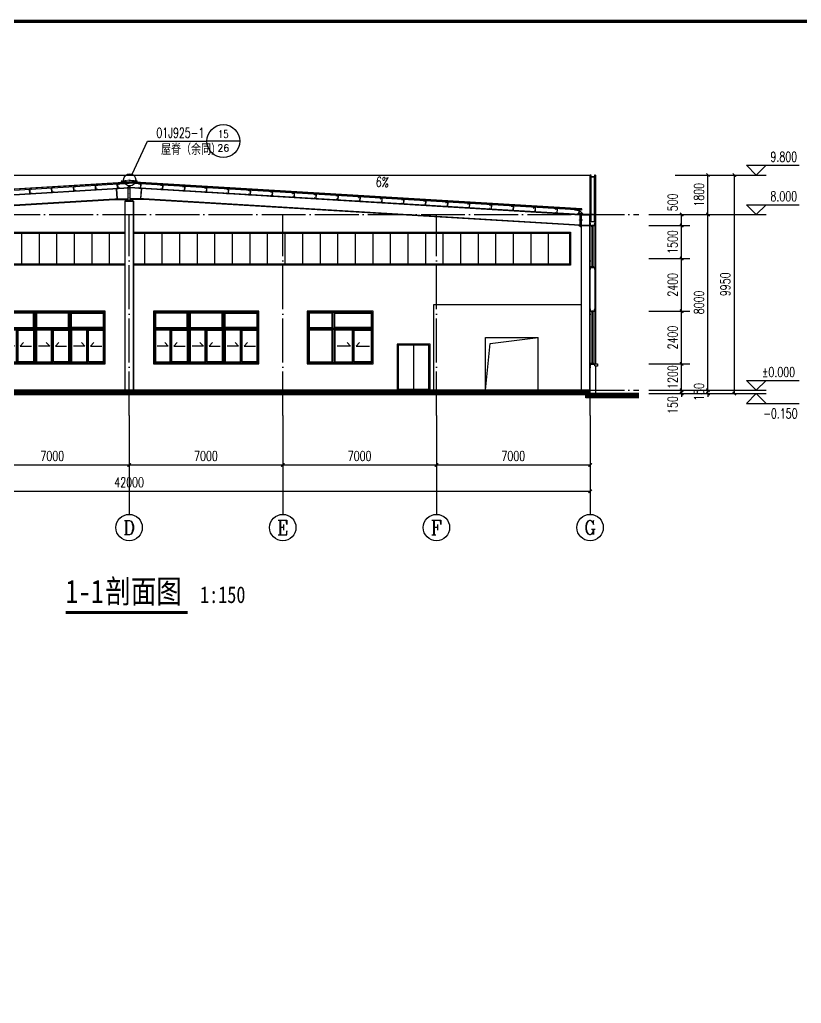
# Model space of a CAD drawing. Extents: x -16809 to 109341, y -15901 to 593582.
# Drawn here: x 18047 to 53655, y 52541 to 97327 of the extents above; entities that cross this region are included whole.
import ezdxf
from ezdxf.enums import TextEntityAlignment as Align

# ---------------------------------------------------------------- set-up
doc = ezdxf.new("R2010")
doc.units = 0
doc.header["$LTSCALE"] = 1000
doc.header["$MEASUREMENT"] = 0
doc.linetypes.add('DOTE', pattern=[2.42, 2, -0.2, 0.02, -0.2])
doc.layers.get('Defpoints').update_dxf_attribs({"color": 250})
for name, color, linetype in [('0 - 彩板', 4, 'Continuous'), ('0 - 梁柱', 3, 'Continuous'), ('0 - 立面线', 7, 'Continuous'), ('0-建筑立面', 255, 'Continuous'), ('AXIS', 171, 'Continuous'), ('AXIS_TEXT', 7, 'Continuous'), ('COLUMN', 9, 'Continuous'), ('DIM_ELEV', 171, 'Continuous'), ('DIM_IDEN', 150, 'Continuous'), ('DIM_SYMB', 171, 'Continuous'), ('DOTE', 14, 'DOTE'), ('PUB_TEXT', 7, 'Continuous'), ('TK', 4, 'Continuous'), ('WINDOW', 140, 'Continuous'), ('YS', 130, 'Continuous'), ('彩板', 4, 'Continuous'), ('梁柱', 3, 'Continuous'), ('窗', 132, 'Continuous'), ('立面线', 7, 'Continuous'), ('门', 6, 'Continuous')]:
    doc.layers.add(name, color=color, linetype=linetype)
doc.styles.add('_TCH_AXIS', font='COMPLEX', dxfattribs={"bigfont": 'GBCBIG'})
doc.styles.add('_TCH_DIM', font='SIMPLEX', dxfattribs={"bigfont": 'GBCBIG'})
doc.styles.add('_TCH_DIM_T3', font='SIMPLEX', dxfattribs={"width": 0.705882, "bigfont": 'GBCBIG'})
doc.styles.add('_TCH_LABEL', font='COMPLEX', dxfattribs={"bigfont": 'GBCBIG'})
doc.styles.add('COMPLEX', font='COMPLEX')
doc.styles.add('宋体', font='', dxfattribs={"width": 0.8})
doc.styles.get('宋体').set_extended_font_data('SimSun')
doc.dimstyles.new('_TCH_ARCH&&150', dxfattribs={"dimtxt": 446.25, "dimasz": 150, "dimexe": 375, "dimexo": 450, "dimgap": 189.375, "dimtad": 1, "dimdec": 0, "dimzin": 0, "dimdsep": 46, "dimtxsty": '_TCH_DIM_T3', "dimblk": 'ARCHTICK', "dimcen": 0.09, "dimclrt": 7, "dimazin": 2, "dimtfac": 1, "dimtdec": 0, "dimtix": 1, "dimtmove": 2, "dimatfit": 3, "dimfxl": 0, "dimtolj": 1, "dimtzin": 0, "dimarcsym": 0})

# ---------------------------------------------------------------- blocks, each defined once
blk = doc.blocks.new('A$C6EE6551E')
at = {"layer": 'COLUMN'}
blk.add_hatch(color=256, dxfattribs=at).paths.add_polyline_path([(5, 195), (75, 200), (77, 175), (82, 175), (80, 205), (0, 200), (13, 0), (93, 5), (91, 35), (86, 35), (88, 10), (18, 5)])
blk.add_lwpolyline([(93, 5), (13, 0), (0, 200), (80, 205), (82, 175), (77, 175), (75, 200), (5, 195), (18, 5), (88, 10), (86, 35), (91, 35)], close=True, dxfattribs=at)
blk = doc.blocks.new('A$C25862AEB')
at = {"layer": 'YS'}
for p, q in [((200, 75), (0, 75)), ((0, 75), (0, 0)), ((0, 0), (20, 0)), ((198, 72), (2, 72)), ((2, 72), (2, 2)), ((2, 2), (20, 2)), ((205, 81), (5, 81)), ((5, 81), (5, 75)), ((205, 75), (5, 75)), ((20, 2), (20, 0)), ((180, 2), (198, 2)), ((180, 2), (180, 0)), ((180, 0), (200, 0)), ((198, 2), (198, 72)), ((200, 0), (200, 75))]:
    blk.add_line(p, q, dxfattribs=at)
blk = doc.blocks.new('GeYuanFrame_50425478', base_point=(20.09, 4.53))
at = {"layer": 'TK', "const_width": 1}
blk.add_lwpolyline([(45.09, 588.53), (851.09, 588.53), (851.09, 14.53), (45.09, 14.53)], close=True, dxfattribs=at)
blk = doc.blocks.new('EQEWR')
at = {"layer": 'WINDOW', "color": 251}
for p, q in [((1800, 5750), (1800, 7150)), ((2500, 5750), (2500, 7150)), ((3300, 5750), (3300, 7150)), ((4100, 5750), (4100, 7150)), ((4900, 5750), (4900, 7150)), ((5700, 5750), (5700, 7150)), ((6500, 5750), (6500, 7150)), ((7300, 5750), (7300, 7150)), ((8100, 5750), (8100, 7150)), ((8900, 5750), (8900, 7150)), ((9700, 5750), (9700, 7150)), ((10500, 5750), (10500, 7150)), ((11300, 5750), (11300, 7150)), ((12100, 5750), (12100, 7150)), ((12900, 5750), (12900, 7150)), ((13700, 5750), (13700, 7150)), ((14500, 5750), (14500, 7150)), ((15300, 5750), (15300, 7150)), ((16100, 5750), (16100, 7150)), ((16900, 5750), (16900, 7150)), ((17700, 5750), (17700, 7150)), ((18500, 5750), (18500, 7150)), ((19300, 5750), (19300, 7150)), ((20100, 5750), (20100, 7150)), ((21700, 5750), (21700, 7150)), ((22500, 5750), (22500, 7150)), ((23300, 5750), (23300, 7150)), ((24100, 5750), (24100, 7150)), ((24900, 5750), (24900, 7150)), ((25700, 5750), (25700, 7150)), ((26500, 5750), (26500, 7150)), ((27300, 5750), (27300, 7150)), ((28100, 5750), (28100, 7150)), ((28900, 5750), (28900, 7150)), ((29700, 5750), (29700, 7150)), ((30500, 5750), (30500, 7150)), ((31300, 5750), (31300, 7150)), ((32100, 5750), (32100, 7150)), ((32900, 5750), (32900, 7150)), ((33700, 5750), (33700, 7150)), ((34500, 5750), (34500, 7150)), ((35300, 5750), (35300, 7150)), ((36100, 5750), (36100, 7150)), ((36900, 5750), (36900, 7150)), ((37700, 5750), (37700, 7150)), ((38500, 5750), (38500, 7150)), ((39300, 5750), (39300, 7150)), ((40100, 5750), (40100, 7150)), ((1900, 1250), (1900, 2775)), ((3500, 1250), (3500, 2775)), ((5100, 1250), (5100, 2775)), ((9000, 1250), (9000, 2775)), ((12000, 1250), (12000, 2775)), ((15900, 1250), (15900, 2775)), ((17500, 1250), (17500, 2775)), ((19100, 1250), (19100, 2775)), ((22900, 1250), (22900, 2775)), ((24500, 1250), (24500, 2775)), ((26100, 1250), (26100, 2775)), ((31200, 1250), (31200, 2775)), ((33950, 2050), (33950, 50))]:
    blk.add_line(p, q, dxfattribs=at)
for points in [[(20790, 5700), (1100, 5700), (1100, 7200), (20790, 7200)], [(21190, 7200), (41100, 7200), (41100, 5700), (21190, 5700)], [(20790, 5750), (1150, 5750), (1150, 7150), (20790, 7150)], [(21190, 7150), (41050, 7150), (41050, 5750), (21190, 5750)], [(1615, 2172), (1771, 2013), (1260, 2013)], [(2185, 2172), (2029, 2013), (2540, 2013)], [(3215, 2172), (3371, 2013), (2860, 2013)], [(3785, 2172), (3629, 2013), (4140, 2013)], [(4815, 2172), (4971, 2013), (4460, 2013)], [(5385, 2172), (5229, 2013), (5740, 2013)], [(8715, 2172), (8871, 2013), (8260, 2013)], [(9285, 2172), (9129, 2013), (9740, 2013)], [(11715, 2172), (11871, 2013), (11260, 2013)], [(12285, 2172), (12129, 2013), (12740, 2013)], [(15615, 2172), (15771, 2013), (15260, 2013)], [(16185, 2172), (16029, 2013), (16540, 2013)], [(17215, 2172), (17371, 2013), (16860, 2013)], [(17785, 2172), (17629, 2013), (18140, 2013)], [(18815, 2172), (18971, 2013), (18460, 2013)], [(19385, 2172), (19229, 2013), (19740, 2013)], [(22615, 2172), (22771, 2013), (22260, 2013)], [(23185, 2172), (23029, 2013), (23540, 2013)], [(24215, 2172), (24371, 2013), (23860, 2013)], [(24785, 2172), (24629, 2013), (25140, 2013)], [(25815, 2172), (25971, 2013), (25460, 2013)], [(26385, 2172), (26229, 2013), (26740, 2013)], [(30915, 2172), (31071, 2013), (30460, 2013)], [(31485, 2172), (31329, 2013), (31940, 2013)]]:
    blk.add_lwpolyline(points, dxfattribs=at)
for points in [[(5900, 1200), (1100, 1200), (1100, 3600), (5900, 3600)], [(12900, 1200), (8100, 1200), (8100, 3600), (12900, 3600)], [(15100, 1200), (19900, 1200), (19900, 3600), (15100, 3600)], [(22100, 1200), (26900, 1200), (26900, 3600), (22100, 3600)], [(29100, 1200), (32100, 1200), (32100, 3600), (29100, 3600)], [(5850, 1250), (1150, 1250), (1150, 3550), (5850, 3550)], [(2635, 3510), (1190, 3510), (1190, 2865), (2635, 2865)], [(2725, 3550), (2675, 3550), (2675, 1250), (2725, 1250)], [(2765, 3510), (4235, 3510), (4235, 2865), (2765, 2865)], [(4325, 3550), (4275, 3550), (4275, 1250), (4325, 1250)], [(4365, 3510), (5810, 3510), (5810, 2865), (4365, 2865)], [(12850, 1250), (8150, 1250), (8150, 3550), (12850, 3550)], [(9835, 3510), (8190, 3510), (8190, 2865), (9835, 2865)], [(9925, 3550), (9875, 3550), (9875, 1250), (9925, 1250)], [(9965, 3510), (11035, 3510), (11035, 2865), (9965, 2865)], [(11125, 3550), (11075, 3550), (11075, 1250), (11125, 1250)], [(11165, 3510), (12810, 3510), (12810, 2865), (11165, 2865)], [(15150, 1250), (19850, 1250), (19850, 3550), (15150, 3550)], [(16635, 3510), (15190, 3510), (15190, 2865), (16635, 2865)], [(16675, 3550), (16725, 3550), (16725, 1250), (16675, 1250)], [(18235, 3510), (16765, 3510), (16765, 2865), (18235, 2865)], [(18275, 3550), (18325, 3550), (18325, 1250), (18275, 1250)], [(18365, 3510), (19810, 3510), (19810, 2865), (18365, 2865)], [(22150, 1250), (26850, 1250), (26850, 3550), (22150, 3550)], [(23635, 3510), (22190, 3510), (22190, 2865), (23635, 2865)], [(23675, 3550), (23725, 3550), (23725, 1250), (23675, 1250)], [(25235, 3510), (23765, 3510), (23765, 2865), (25235, 2865)], [(25275, 3550), (25325, 3550), (25325, 1250), (25275, 1250)], [(25365, 3510), (26810, 3510), (26810, 2865), (25365, 2865)], [(29150, 1250), (32050, 1250), (32050, 3550), (29150, 3550)], [(30235, 3510), (29190, 3510), (29190, 2865), (30235, 2865)], [(30275, 3550), (30325, 3550), (30325, 1250), (30275, 1250)], [(30365, 3510), (32010, 3510), (32010, 2865), (30365, 2865)], [(1150, 2825), (1150, 2775), (5850, 2775), (5850, 2825)], [(1860, 2735), (1190, 2735), (1190, 1290), (1860, 1290)], [(1940, 2735), (2635, 2735), (2635, 1290), (1940, 1290)], [(3460, 2735), (2765, 2735), (2765, 1290), (3460, 1290)], [(3540, 2735), (4235, 2735), (4235, 1290), (3540, 1290)], [(5060, 2735), (4365, 2735), (4365, 1290), (5060, 1290)], [(5140, 2735), (5810, 2735), (5810, 1290), (5140, 1290)], [(8150, 2825), (8150, 2775), (12850, 2775), (12850, 2825)], [(8960, 2735), (8190, 2735), (8190, 1290), (8960, 1290)], [(9040, 2735), (9835, 2735), (9835, 1290), (9040, 1290)], [(9965, 2735), (11035, 2735), (11035, 1290), (9965, 1290)], [(11960, 2735), (11165, 2735), (11165, 1290), (11960, 1290)], [(12040, 2735), (12810, 2735), (12810, 1290), (12040, 1290)], [(19850, 2825), (19850, 2775), (15150, 2775), (15150, 2825)], [(15860, 2735), (15190, 2735), (15190, 1290), (15860, 1290)], [(15940, 2735), (16635, 2735), (16635, 1290), (15940, 1290)], [(17460, 2735), (16765, 2735), (16765, 1290), (17460, 1290)], [(17540, 2735), (18235, 2735), (18235, 1290), (17540, 1290)], [(19060, 2735), (18365, 2735), (18365, 1290), (19060, 1290)], [(19140, 2735), (19810, 2735), (19810, 1290), (19140, 1290)], [(26850, 2825), (26850, 2775), (22150, 2775), (22150, 2825)], [(22860, 2735), (22190, 2735), (22190, 1290), (22860, 1290)], [(22940, 2735), (23635, 2735), (23635, 1290), (22940, 1290)], [(24460, 2735), (23765, 2735), (23765, 1290), (24460, 1290)], [(24540, 2735), (25235, 2735), (25235, 1290), (24540, 1290)], [(26060, 2735), (25365, 2735), (25365, 1290), (26060, 1290)], [(26140, 2735), (26810, 2735), (26810, 1290), (26140, 1290)], [(32050, 2825), (32050, 2775), (29150, 2775), (29150, 2825)], [(30235, 2735), (29190, 2735), (29190, 1290), (30235, 1290)], [(31160, 2735), (30365, 2735), (30365, 1290), (31160, 1290)], [(31240, 2735), (32010, 2735), (32010, 1290), (31240, 1290)], [(34700, 2100), (33200, 2100), (33200, 0), (34700, 0)], [(34650, 2050), (33250, 2050), (33250, 50), (34650, 50)]]:
    blk.add_lwpolyline(points, close=True, dxfattribs=at)
blk = doc.blocks.new('_AXISO')
blk.add_circle((0, 0), 0.5)
at = {"layer": 'AXIS_TEXT', "style": 'COMPLEX', "width": 1.041667}
blk.add_attdef('A', text='', height=0.56, dxfattribs=at).set_placement((-0.25, -0.28), (0.25, -0.28), align=Align.FIT)
blk = doc.blocks.new('_ArchTick')
at = {"color": 0, "linetype": 'ByBlock', "const_width": 0.4}
blk.add_lwpolyline([(-0.5, -0.5), (0.5, 0.5)], dxfattribs=at)
blk = doc.blocks.new('*D95')
at = {"layer": 'AXIS', "color": 0, "lineweight": -2}
for p, q in [((2033, 78853), (2033, 75478)), ((44033, 78853), (44033, 75478)), ((2033, 75853), (44033, 75853))]:
    blk.add_line(p, q, dxfattribs=at)
at = {"layer": 'Defpoints', "color": 0}
for p in [(2033, 79303), (44033, 79303), (44033, 75853)]:
    blk.add_point(p, dxfattribs=at)
at = {"layer": 'AXIS', "color": 0, "lineweight": -2, "xscale": 150, "yscale": 150, "zscale": 150, "rotation": 180}
blk.add_blockref('_ArchTick', (2033, 75853), dxfattribs=at)
at = {"layer": 'AXIS', "color": 0, "lineweight": -2, "xscale": 150, "yscale": 150, "zscale": 150}
blk.add_blockref('_ArchTick', (44033, 75853), dxfattribs=at)
at = {"layer": 'AXIS', "color": 7, "insert": (23033, 76265), "char_height": 446.2, "attachment_point": 5, "style": '_TCH_DIM_T3'}
blk.add_mtext('\\A1;42000', dxfattribs=at)
blk = doc.blocks.new('*D98')
at = {"layer": 'AXIS', "color": 0, "lineweight": -2}
for p, q in [((16033, 78853), (16033, 76678)), ((23033, 78853), (23033, 76678)), ((16033, 77053), (23033, 77053))]:
    blk.add_line(p, q, dxfattribs=at)
at = {"layer": 'Defpoints', "color": 0}
for p in [(16033, 79303), (23033, 79303), (23033, 77053)]:
    blk.add_point(p, dxfattribs=at)
at = {"layer": 'AXIS', "color": 0, "lineweight": -2, "xscale": 150, "yscale": 150, "zscale": 150, "rotation": 180}
blk.add_blockref('_ArchTick', (16033, 77053), dxfattribs=at)
at = {"layer": 'AXIS', "color": 0, "lineweight": -2, "xscale": 150, "yscale": 150, "zscale": 150}
blk.add_blockref('_ArchTick', (23033, 77053), dxfattribs=at)
at = {"layer": 'AXIS', "color": 7, "insert": (19533, 77465), "char_height": 446.2, "attachment_point": 5, "style": '_TCH_DIM_T3'}
blk.add_mtext('\\A1;7000', dxfattribs=at)
blk = doc.blocks.new('*D99')
at = {"layer": 'AXIS', "color": 0, "lineweight": -2}
for p, q in [((23033, 78853), (23033, 76678)), ((30033, 78853), (30033, 76678)), ((23033, 77053), (30033, 77053))]:
    blk.add_line(p, q, dxfattribs=at)
at = {"layer": 'Defpoints', "color": 0}
for p in [(23033, 79303), (30033, 79303), (30033, 77053)]:
    blk.add_point(p, dxfattribs=at)
at = {"layer": 'AXIS', "color": 0, "lineweight": -2, "xscale": 150, "yscale": 150, "zscale": 150, "rotation": 180}
blk.add_blockref('_ArchTick', (23033, 77053), dxfattribs=at)
at = {"layer": 'AXIS', "color": 0, "lineweight": -2, "xscale": 150, "yscale": 150, "zscale": 150}
blk.add_blockref('_ArchTick', (30033, 77053), dxfattribs=at)
at = {"layer": 'AXIS', "color": 7, "insert": (26533, 77465), "char_height": 446.2, "attachment_point": 5, "style": '_TCH_DIM_T3'}
blk.add_mtext('\\A1;7000', dxfattribs=at)
blk = doc.blocks.new('*D100')
at = {"layer": 'AXIS', "color": 0, "lineweight": -2}
for p, q in [((30033, 78853), (30033, 76678)), ((37033, 78853), (37033, 76678)), ((30033, 77053), (37033, 77053))]:
    blk.add_line(p, q, dxfattribs=at)
at = {"layer": 'Defpoints', "color": 0}
for p in [(30033, 79303), (37033, 79303), (37033, 77053)]:
    blk.add_point(p, dxfattribs=at)
at = {"layer": 'AXIS', "color": 0, "lineweight": -2, "xscale": 150, "yscale": 150, "zscale": 150, "rotation": 180}
blk.add_blockref('_ArchTick', (30033, 77053), dxfattribs=at)
at = {"layer": 'AXIS', "color": 0, "lineweight": -2, "xscale": 150, "yscale": 150, "zscale": 150}
blk.add_blockref('_ArchTick', (37033, 77053), dxfattribs=at)
at = {"layer": 'AXIS', "color": 7, "insert": (33533, 77465), "char_height": 446.2, "attachment_point": 5, "style": '_TCH_DIM_T3'}
blk.add_mtext('\\A1;7000', dxfattribs=at)
blk = doc.blocks.new('*D101')
at = {"layer": 'AXIS', "color": 0, "lineweight": -2}
for p, q in [((37033, 78853), (37033, 76678)), ((44033, 78853), (44033, 76678)), ((37033, 77053), (44033, 77053))]:
    blk.add_line(p, q, dxfattribs=at)
at = {"layer": 'Defpoints', "color": 0}
for p in [(37033, 79303), (44033, 79303), (44033, 77053)]:
    blk.add_point(p, dxfattribs=at)
at = {"layer": 'AXIS', "color": 0, "lineweight": -2, "xscale": 150, "yscale": 150, "zscale": 150, "rotation": 180}
blk.add_blockref('_ArchTick', (37033, 77053), dxfattribs=at)
at = {"layer": 'AXIS', "color": 0, "lineweight": -2, "xscale": 150, "yscale": 150, "zscale": 150}
blk.add_blockref('_ArchTick', (44033, 77053), dxfattribs=at)
at = {"layer": 'AXIS', "color": 7, "insert": (40533, 77465), "char_height": 446.2, "attachment_point": 5, "style": '_TCH_DIM_T3'}
blk.add_mtext('\\A1;7000', dxfattribs=at)
blk = doc.blocks.new('*D102')
at = {"layer": 'AXIS', "color": 0, "lineweight": -2}
for p, q in [((47903, 90253), (50978, 90253)), ((50603, 80303), (50603, 90253)), ((47903, 80303), (50978, 80303))]:
    blk.add_line(p, q, dxfattribs=at)
at = {"layer": 'Defpoints', "color": 0}
for p in [(47453, 90253), (50603, 90253), (47453, 80303)]:
    blk.add_point(p, dxfattribs=at)
at = {"layer": 'AXIS', "color": 0, "lineweight": -2, "xscale": 150, "yscale": 150, "zscale": 150}
for p, rotation in [((50603, 90253), 90), ((50603, 80303), 270)]:
    blk.add_blockref('_ArchTick', p, dxfattribs=dict(at, rotation=rotation))
at = {"layer": 'AXIS', "color": 7, "insert": (50190, 85278), "char_height": 446.2, "attachment_point": 5, "rotation": 90, "style": '_TCH_DIM_T3'}
blk.add_mtext('\\A1;9950', dxfattribs=at)
blk = doc.blocks.new('*D103')
at = {"layer": 'AXIS', "color": 0, "lineweight": -2}
for p, q in [((47903, 80453), (49778, 80453)), ((47903, 80303), (49778, 80303)), ((49403, 80453), (49403, 80603)), ((49403, 80303), (49403, 80453)), ((49403, 80303), (49403, 80153))]:
    blk.add_line(p, q, dxfattribs=at)
at = {"layer": 'Defpoints', "color": 0}
for p in [(47453, 80453), (47453, 80303), (49403, 80453)]:
    blk.add_point(p, dxfattribs=at)
at = {"layer": 'AXIS', "color": 0, "lineweight": -2, "xscale": 150, "yscale": 150, "zscale": 150}
for p, rotation in [((49403, 80453), 270), ((49403, 80303), 90)]:
    blk.add_blockref('_ArchTick', p, dxfattribs=dict(at, rotation=rotation))
at = {"layer": 'AXIS', "color": 7, "insert": (48990, 80378), "char_height": 446.2, "attachment_point": 5, "rotation": 90, "style": '_TCH_DIM_T3'}
blk.add_mtext('\\A1;150', dxfattribs=at)
blk = doc.blocks.new('*D104')
at = {"layer": 'AXIS', "color": 0, "lineweight": -2}
for p, q in [((47903, 88453), (49778, 88453)), ((49403, 80453), (49403, 88453)), ((47903, 80453), (49778, 80453))]:
    blk.add_line(p, q, dxfattribs=at)
at = {"layer": 'Defpoints', "color": 0}
for p in [(47453, 88453), (49403, 88453), (47453, 80453)]:
    blk.add_point(p, dxfattribs=at)
at = {"layer": 'AXIS', "color": 0, "lineweight": -2, "xscale": 150, "yscale": 150, "zscale": 150}
for p, rotation in [((49403, 88453), 90), ((49403, 80453), 270)]:
    blk.add_blockref('_ArchTick', p, dxfattribs=dict(at, rotation=rotation))
at = {"layer": 'AXIS', "color": 7, "insert": (48990, 84453), "char_height": 446.2, "attachment_point": 5, "rotation": 90, "style": '_TCH_DIM_T3'}
blk.add_mtext('\\A1;8000', dxfattribs=at)
blk = doc.blocks.new('*D105')
at = {"layer": 'AXIS', "color": 0, "lineweight": -2}
for p, q in [((47903, 90253), (49778, 90253)), ((49403, 88453), (49403, 90253)), ((47903, 88453), (49778, 88453))]:
    blk.add_line(p, q, dxfattribs=at)
at = {"layer": 'Defpoints', "color": 0}
for p in [(47453, 90253), (49403, 90253), (47453, 88453)]:
    blk.add_point(p, dxfattribs=at)
at = {"layer": 'AXIS', "color": 0, "lineweight": -2, "xscale": 150, "yscale": 150, "zscale": 150}
for p, rotation in [((49403, 90253), 90), ((49403, 88453), 270)]:
    blk.add_blockref('_ArchTick', p, dxfattribs=dict(at, rotation=rotation))
at = {"layer": 'AXIS', "color": 7, "insert": (48990, 89353), "char_height": 446.2, "attachment_point": 5, "rotation": 90, "style": '_TCH_DIM_T3'}
blk.add_mtext('\\A1;1800', dxfattribs=at)
blk = doc.blocks.new('*D337')
at = {"layer": 'AXIS', "color": 0, "lineweight": -2}
for p, q in [((46703, 80453), (48578, 80453)), ((46703, 80303), (48578, 80303)), ((48203, 80453), (48203, 80603)), ((48203, 80303), (48203, 80453)), ((48203, 80303), (48203, 80153))]:
    blk.add_line(p, q, dxfattribs=at)
at = {"layer": 'Defpoints', "color": 0}
for p in [(46253, 80453), (46253, 80303), (48203, 80453)]:
    blk.add_point(p, dxfattribs=at)
at = {"layer": 'AXIS', "color": 0, "lineweight": -2, "xscale": 150, "yscale": 150, "zscale": 150}
for p, rotation in [((48203, 80453), 270), ((48203, 80303), 90)]:
    blk.add_blockref('_ArchTick', p, dxfattribs=dict(at, rotation=rotation))
at = {"layer": 'AXIS', "color": 7, "insert": (47790, 79778), "char_height": 446.2, "attachment_point": 5, "rotation": 90, "style": '_TCH_DIM_T3'}
blk.add_mtext('\\A1;150', dxfattribs=at)
blk = doc.blocks.new('*D338')
at = {"layer": 'AXIS', "color": 0, "lineweight": -2}
for p, q in [((46703, 81653), (48578, 81653)), ((48203, 81653), (48203, 81803)), ((48203, 80453), (48203, 81653)), ((46703, 80453), (48578, 80453)), ((48203, 80453), (48203, 80303))]:
    blk.add_line(p, q, dxfattribs=at)
at = {"layer": 'Defpoints', "color": 0}
for p in [(46253, 81653), (48203, 81653), (46253, 80453)]:
    blk.add_point(p, dxfattribs=at)
at = {"layer": 'AXIS', "color": 0, "lineweight": -2, "xscale": 150, "yscale": 150, "zscale": 150}
for p, rotation in [((48203, 81653), 270), ((48203, 80453), 90)]:
    blk.add_blockref('_ArchTick', p, dxfattribs=dict(at, rotation=rotation))
at = {"layer": 'AXIS', "color": 7, "insert": (47790, 81053), "char_height": 446.2, "attachment_point": 5, "rotation": 90, "style": '_TCH_DIM_T3'}
blk.add_mtext('\\A1;1200', dxfattribs=at)
blk = doc.blocks.new('*D339')
at = {"layer": 'AXIS', "color": 0, "lineweight": -2}
for p, q in [((46703, 84053), (48578, 84053)), ((48203, 81653), (48203, 84053)), ((46703, 81653), (48578, 81653))]:
    blk.add_line(p, q, dxfattribs=at)
at = {"layer": 'Defpoints', "color": 0}
for p in [(46253, 84053), (48203, 84053), (46253, 81653)]:
    blk.add_point(p, dxfattribs=at)
at = {"layer": 'AXIS', "color": 0, "lineweight": -2, "xscale": 150, "yscale": 150, "zscale": 150}
for p, rotation in [((48203, 84053), 90), ((48203, 81653), 270)]:
    blk.add_blockref('_ArchTick', p, dxfattribs=dict(at, rotation=rotation))
at = {"layer": 'AXIS', "color": 7, "insert": (47790, 82853), "char_height": 446.2, "attachment_point": 5, "rotation": 90, "style": '_TCH_DIM_T3'}
blk.add_mtext('\\A1;2400', dxfattribs=at)
blk = doc.blocks.new('*D340')
at = {"layer": 'AXIS', "color": 0, "lineweight": -2}
for p, q in [((46703, 86453), (48578, 86453)), ((48203, 84053), (48203, 86453)), ((46703, 84053), (48578, 84053))]:
    blk.add_line(p, q, dxfattribs=at)
at = {"layer": 'Defpoints', "color": 0}
for p in [(46253, 86453), (48203, 86453), (46253, 84053)]:
    blk.add_point(p, dxfattribs=at)
at = {"layer": 'AXIS', "color": 0, "lineweight": -2, "xscale": 150, "yscale": 150, "zscale": 150}
for p, rotation in [((48203, 86453), 90), ((48203, 84053), 270)]:
    blk.add_blockref('_ArchTick', p, dxfattribs=dict(at, rotation=rotation))
at = {"layer": 'AXIS', "color": 7, "insert": (47790, 85253), "char_height": 446.2, "attachment_point": 5, "rotation": 90, "style": '_TCH_DIM_T3'}
blk.add_mtext('\\A1;2400', dxfattribs=at)
blk = doc.blocks.new('*D341')
at = {"layer": 'AXIS', "color": 0, "lineweight": -2}
for p, q in [((46703, 87953), (48578, 87953)), ((48203, 86453), (48203, 87953)), ((46703, 86453), (48578, 86453))]:
    blk.add_line(p, q, dxfattribs=at)
at = {"layer": 'Defpoints', "color": 0}
for p in [(46253, 87953), (48203, 87953), (46253, 86453)]:
    blk.add_point(p, dxfattribs=at)
at = {"layer": 'AXIS', "color": 0, "lineweight": -2, "xscale": 150, "yscale": 150, "zscale": 150}
for p, rotation in [((48203, 87953), 90), ((48203, 86453), 270)]:
    blk.add_blockref('_ArchTick', p, dxfattribs=dict(at, rotation=rotation))
at = {"layer": 'AXIS', "color": 7, "insert": (47790, 87203), "char_height": 446.2, "attachment_point": 5, "rotation": 90, "style": '_TCH_DIM_T3'}
blk.add_mtext('\\A1;1500', dxfattribs=at)
blk = doc.blocks.new('*D342')
at = {"layer": 'AXIS', "color": 0, "lineweight": -2}
for p, q in [((46703, 88453), (48578, 88453)), ((48203, 87953), (48203, 88453)), ((46703, 87953), (48578, 87953))]:
    blk.add_line(p, q, dxfattribs=at)
at = {"layer": 'Defpoints', "color": 0}
for p in [(46253, 88453), (48203, 88453), (46253, 87953)]:
    blk.add_point(p, dxfattribs=at)
at = {"layer": 'AXIS', "color": 0, "lineweight": -2, "xscale": 150, "yscale": 150, "zscale": 150}
for p, rotation in [((48203, 88453), 90), ((48203, 87953), 270)]:
    blk.add_blockref('_ArchTick', p, dxfattribs=dict(at, rotation=rotation))
at = {"layer": 'AXIS', "color": 7, "insert": (47790, 89008), "char_height": 446.2, "attachment_point": 5, "rotation": 90, "style": '_TCH_DIM_T3'}
blk.add_mtext('\\A1;500', dxfattribs=at)

msp = doc.modelspace()

# ---------------------------------------------------------------- hatches: boundary and pattern name
h = msp.add_hatch(color=256)
h.dxf.hatch_style = 1
h.paths.add_polyline_path([(43538.2, 88655.1), (43728.6, 88462.6), (44043.5, 88462.6), (44043.5, 88752.6), (44053.5, 88752.6), (44053.5, 88452.6), (43724.4, 88452.6), (43533.8, 88645.4), (43332.9, 88657.4), (43333.5, 88667.4)])

# ---------------------------------------------------------------- linework, layer by layer
for points in [[(44284.2, 81652.6), (44373.5, 81652.6), (44373.5, 81552.6), (44273.5, 81552.6)], [(46253, 80302.6), (44033.5, 80302.6), (44033.5, 80452.6), (1793.5, 80452.6), (1793.5, 80452.6), (1793.5, 80302.6), (33.5, 80302.6)], [(46253, 80102.6), (43833.5, 80102.6), (43833.5, 80252.6), (1993.5, 80252.6), (1993.5, 80102.6), (33.5, 80102.6)]]:
    msp.add_lwpolyline(points)
at = {"const_width": 200}
msp.add_lwpolyline([(46253, 80202.6), (43933.5, 80202.6), (43933.5, 80352.6), (1893.5, 80352.6), (1893.5, 80202.6), (33.5, 80202.6)], dxfattribs=at)
at = {"layer": '0 - 彩板'}
for p, q in [((2408, 88707.9), (23033.5, 89945.5)), ((2408, 88697.9), (23033.5, 89935.5)), ((2408, 88647.9), (23033.5, 89885.4)), ((43659, 88707.9), (23033.5, 89945.5)), ((43659, 88697.9), (23033.5, 89935.5)), ((43659, 88647.9), (23033.5, 89885.4)), ((43659, 88647.9), (43659, 88707.9))]:
    msp.add_line(p, q, dxfattribs=at)
at = {"layer": '0 - 梁柱'}
for p, q in [((44063.5, 88527.6), (44063.5, 90167.6)), ((44243.5, 90167.6), (44063.5, 90167.6)), ((44073.5, 88527.6), (44073.5, 90167.6)), ((44233.5, 90157.6), (44073.5, 90157.6)), ((44233.5, 88527.6), (44233.5, 90167.6)), ((44243.5, 88527.6), (44243.5, 90167.6)), ((2493.5, 88452.6), (23033.5, 89685)), ((2493.5, 88432.6), (23033.5, 89665)), ((43573.5, 88452.6), (23033.5, 89685)), ((43573.5, 88432.6), (23033.5, 89665)), ((2493.5, 87971.8), (22385.4, 89165.3)), ((2493.5, 87951.7), (22386, 89145.3)), ((43573.5, 87951.7), (23681, 89145.3)), ((43573.5, 87971.8), (23681.6, 89165.3)), ((43573.5, 88502.6), (43526.3, 88455.5)), ((43573.5, 88502.6), (43633.5, 88502.6)), ((43573.5, 87902.6), (43573.5, 88502.6)), ((43603.5, 87902.6), (43603.5, 88502.6)), ((43633.5, 88502.6), (43683.5, 88452.6)), ((43633.5, 87902.6), (43633.5, 88502.6)), ((43633.5, 80452.6), (43633.5, 88452.6)), ((43633.5, 88452.6), (44023.5, 88452.6)), ((44023.5, 88442.6), (43633.5, 88442.6)), ((44023.5, 88432.6), (43633.5, 88432.6)), ((43643.5, 80452.6), (43643.5, 88452.6)), ((43643.5, 88212.6), (43643.5, 88432.6)), ((44023.5, 80452.6), (44023.5, 88452.6)), ((44033.5, 80452.6), (44033.5, 88452.6)), ((44063.5, 88382.6), (44033.5, 88382.6)), ((44053.5, 88382.6), (44043.5, 88382.6)), ((44063.5, 88126.6), (44063.5, 88452.6)), ((44243.5, 88452.6), (44073.5, 88452.6)), ((44243.5, 88442.6), (44073.5, 88442.6)), ((44073.5, 88126.6), (44073.5, 88442.6)), ((44233.5, 88126.6), (44233.5, 88442.6)), ((44243.5, 88126.6), (44243.5, 88452.6)), ((43573.5, 87902.6), (43521.2, 87954.9)), ((43573.5, 87902.6), (43633.5, 87902.6)), ((43603.5, 87972.6), (44023.5, 87972.6)), ((43603.5, 87952.6), (44023.5, 87952.6)), ((44063.5, 88182.6), (44033.5, 88182.6)), ((44053.5, 88182.6), (44043.5, 88182.6)), ((44243.5, 88126.6), (44063.5, 88126.6))]:
    msp.add_line(p, q, dxfattribs=at)
at = {"layer": '0 - 梁柱', "const_width": 5}
for points in [[(43648.5, 88477.6), (43558.5, 88477.6)], [(43648.5, 88382.8), (43558.5, 88382.8)], [(43648.5, 88291), (43558.5, 88291)], [(43648.5, 88114.2), (43558.5, 88114.2)], [(43648.5, 88022.5), (43558.5, 88022.5)], [(43648.5, 87927.6), (43558.5, 87927.6)]]:
    msp.add_lwpolyline(points, dxfattribs=at)
at = {"layer": '0 - 梁柱'}
for points in [[(43573.5, 88192.6), (43543.5, 88192.6), (43543.5, 88212.6), (43573.5, 88212.6)], [(43633.5, 88212.6), (43663.5, 88212.6), (43663.5, 88192.6), (43633.5, 88192.6)]]:
    msp.add_lwpolyline(points, dxfattribs=at)
at = {"layer": '0 - 立面线'}
for p, q in [((44033.5, 88662.6), (44033.5, 90242.6)), ((44053.5, 90242.6), (44033.5, 90242.6)), ((44053.5, 88662.6), (44053.5, 90242.6)), ((44253.5, 90252.6), (44253.5, 81652.6)), ((44273.5, 90242.6), (44253.5, 90242.6)), ((44273.5, 90252.6), (44273.5, 81652.6)), ((44053.5, 88662.6), (44033.5, 88662.6)), ((44255.5, 87952.6), (44273.5, 87952.6)), ((44255.5, 87952.6), (44273.5, 87952.6)), ((44284.2, 87900.4), (44284.2, 86052.6)), ((44253.5, 84052.6), (44273.5, 84052.6)), ((44255.5, 84052.6), (44273.5, 84052.6)), ((44284.2, 84000.4), (44284.2, 81652.6)), ((44273.5, 81652.6), (44373.5, 81652.6)), ((44273.5, 81652.6), (44373.5, 81652.6)), ((44273.5, 81552.6), (44273.5, 80302.6)), ((44373.5, 81552.6), (44273.5, 81552.6)), ((44373.5, 81552.6), (44273.5, 81552.6)), ((44373.5, 81652.6), (44373.5, 81552.6)), ((44373.5, 81652.6), (44373.5, 81552.6))]:
    msp.add_line(p, q, dxfattribs=at)
at = {"layer": 'AXIS'}
for p, q in [((23033.5, 79302.6), (23033.5, 74802.6)), ((30033.5, 79302.6), (30033.5, 74802.6)), ((37033.5, 79302.6), (37033.5, 74802.6)), ((44033.5, 79302.6), (44033.5, 74802.6))]:
    msp.add_line(p, q, dxfattribs=at)
at = {"layer": 'COLUMN'}
msp.add_lwpolyline([(43538.2, 88655.1), (43728.6, 88462.6), (44043.5, 88462.6), (44043.5, 88752.6), (44053.5, 88752.6), (44053.5, 88452.6), (43724.4, 88452.6), (43533.8, 88645.4), (43332.9, 88657.4), (43333.5, 88667.4)], close=True, dxfattribs=at)
at = {"layer": 'Defpoints'}
msp.add_line((44033.5, 79302.6), (44033.5, 90102.6), dxfattribs=at)
at = {"layer": 'Defpoints', "color": 251}
for p, q in [((36913.5, 80452.6), (36913.5, 84352.6)), ((36913.5, 84352.6), (43633.5, 84352.6)), ((39263.5, 80452.6), (39263.5, 82852.6)), ((39263.5, 82852.6), (41663.5, 82852.6)), ((41663.5, 80452.6), (41663.5, 82852.6))]:
    msp.add_line(p, q, dxfattribs=at)
msp.add_lwpolyline([(39263.5, 80452.6), (39482.5, 82588.3), (41663.5, 82852.6)], dxfattribs=at)
at = {"layer": 'DIM_ELEV'}
for p, q in [((51603, 90252.6), (51153, 90702.6)), ((51153, 90702.6), (53553, 90702.6)), ((51603, 90252.6), (52053, 90702.6)), ((49403, 90252.6), (52053, 90252.6)), ((51603, 88452.6), (51153, 88902.6)), ((51153, 88902.6), (53553, 88902.6)), ((51603, 88452.6), (52053, 88902.6)), ((49403, 88452.6), (52053, 88452.6)), ((51603, 80452.6), (51153, 80902.6)), ((51153, 80902.6), (53553, 80902.6)), ((51603, 80452.6), (52053, 80902.6)), ((49403, 80452.6), (52053, 80452.6)), ((49403, 80302.6), (52053, 80302.6)), ((51603, 80302.6), (51153, 79852.6)), ((51603, 80302.6), (52053, 79852.6)), ((51153, 79852.6), (53553, 79852.6))]:
    msp.add_line(p, q, dxfattribs=at)
at = {"layer": 'DIM_IDEN'}
for p, q in [((23175.2, 90285.4), (23869.3, 91796.7)), ((23869.3, 91796.7), (26575.4, 91796.7)), ((28075.4, 91796.7), (26575.4, 91796.7))]:
    msp.add_line(p, q, dxfattribs=at)
for centre, radius in [((27325.4, 91796.7), 750), ((23059.7, 90034), 276.7)]:
    msp.add_circle(centre, radius, dxfattribs=at)
at = {"layer": 'DIM_SYMB'}
msp.add_lwpolyline([(33551.2, 89614.4, 0, 0, 0), (35066.5, 89523.5, 120, 0, 0), (35515.7, 89496.5, 0, 0, 0)], format="xyseb", dxfattribs=at)
at = {"layer": 'DIM_SYMB', "const_width": 140}
msp.add_lwpolyline([(20137, 70340.2), (25705.1, 70340.2)], dxfattribs=at)
at = {"layer": 'DOTE'}
for p, q in [((44033.5, 79302.6), (44033.5, 90252.6)), ((33.5, 88452.6), (46253, 88452.6)), ((23033.5, 79302.6), (23033.5, 88452.6)), ((30033.5, 79302.6), (30033.5, 88452.6)), ((37033.5, 79302.6), (37033.5, 88452.6)), ((33.5, 80452.6), (46253, 80452.6))]:
    msp.add_line(p, q, dxfattribs=at)
at = {"layer": 'YS', "const_width": 8}
for points in [[(44037.3, 90172), (44012.8, 90192.1), (44012.8, 90252.6), (44294.2, 90252.6), (44294.2, 90192.1), (44269.7, 90172)], [(44245.3, 88052), (44245.3, 87946), (44284.2, 87946), (44284.2, 87900.4), (44252.7, 87916.4)], [(44043.5, 86113.2), (44043.5, 86052.6), (44284.2, 86052.6), (44284.2, 85970.4), (44259.7, 85943.9)], [(44245.3, 84152), (44245.3, 84046), (44284.2, 84046), (44284.2, 84000.4), (44252.7, 84016.4)], [(44043.5, 81713.2), (44043.5, 81652.6), (44284.2, 81652.6), (44284.2, 81570.4), (44259.7, 81543.9)]]:
    msp.add_lwpolyline(points, dxfattribs=at)
at = {"layer": 'YS'}
for points in [[(44063.5, 90177.6), (44063.5, 90232.6), (44073.5, 90232.6), (44073.5, 90242.6), (44053.5, 90242.6), (44053.5, 90167.6), (44253.5, 90167.6), (44253.5, 90242.6), (44233.5, 90242.6), (44233.5, 90232.6), (44243.5, 90232.6), (44243.5, 90177.6)], [(44073.5, 88462.6), (44073.5, 88517.6), (44083.5, 88517.6), (44083.5, 88527.6), (44063.5, 88527.6), (44063.5, 88452.6), (44243.5, 88452.6), (44243.5, 88527.6), (44223.5, 88527.6), (44223.5, 88517.6), (44233.5, 88517.6), (44233.5, 88462.6)]]:
    msp.add_lwpolyline(points, close=True, dxfattribs=at)
at = {"layer": '彩板'}
for p, q in [((22670.2, 89975.2, 0), (23035.8, 90007.6, 0)), ((22670.2, 89965.2, 0), (23035.8, 89997.6, 0)), ((23401.4, 89975.2, 0), (23035.8, 90007.6, 0)), ((23401.4, 89965.2, 0), (23035.8, 89997.6, 0))]:
    msp.add_line(p, q, dxfattribs=at)
at = {"layer": '梁柱'}
for p, q in [((22493.2, 89165.3), (22462.2, 89630.7)), ((22503.2, 89165.3), (22472.2, 89631.5)), ((22954.3, 89680.3), (22993.5, 89719.5)), ((22954.3, 89680.3), (22993.5, 89719.5)), ((22993.5, 89719.5), (23073.5, 89719.5)), ((22993.5, 89093.6), (22993.5, 89719.5)), ((23073.5, 89719.5), (22993.5, 89719.5)), ((22993.5, 89093.6), (22993.5, 89719.5)), ((23073.5, 89093.6), (23073.5, 89719.5)), ((23112.7, 89680.3), (23073.5, 89719.5)), ((23112.7, 89680.3), (23073.5, 89719.5)), ((23073.5, 89093.6), (23073.5, 89719.5)), ((23563.7, 89165.3), (23594.8, 89631.5)), ((23573.7, 89165.3), (23604.8, 89630.7)), ((22385.4, 89165.3), (22993.5, 89165.3)), ((22386, 89145.3), (22993.5, 89145.3)), ((23681.6, 89165.3), (23073.5, 89165.3)), ((23681, 89145.3), (23073.5, 89145.3)), ((22833.5, 89070.6), (22833.5, 80452.6)), ((23233.5, 89070.6), (22833.5, 89070.6)), ((22843.5, 89070.6), (22843.5, 80452.6)), ((23223.5, 89070.6), (23223.5, 80452.6)), ((23233.5, 89070.6), (23233.5, 80452.6))]:
    msp.add_line(p, q, dxfattribs=at)
at = {"layer": '梁柱', "const_width": 15}
for points in [[(23098.5, 89582.5), (22968.5, 89582.5)], [(22968.5, 89582.5), (23098.5, 89582.5)], [(22968.5, 89499), (22993.5, 89499)], [(22968.5, 89499), (22993.5, 89499)], [(23098.5, 89415.5), (22968.5, 89415.5)], [(22968.5, 89415.5), (23098.5, 89415.5)], [(22968.5, 89331.9), (22993.5, 89331.9)], [(22968.5, 89331.9), (22993.5, 89331.9)], [(23098.5, 89248.4), (22968.5, 89248.4)], [(22968.5, 89248.4), (23098.5, 89248.4)], [(23098.5, 89499), (23073.5, 89499)], [(23098.5, 89499), (23073.5, 89499)], [(23098.5, 89331.9), (23073.5, 89331.9)], [(23098.5, 89331.9), (23073.5, 89331.9)]]:
    msp.add_lwpolyline(points, dxfattribs=at)
at = {"layer": '梁柱'}
for points in [[(22883.5, 89143.6), (22883.5, 89070.6), (23183.5, 89070.6), (23183.5, 89143.6)], [(23183.5, 89143.6), (23183.5, 89070.6), (22883.5, 89070.6), (22883.5, 89143.6)], [(22993.5, 89143.6), (22943.5, 89143.6), (22993.5, 89093.6), (23073.5, 89093.6), (23123.5, 89143.6), (23073.5, 89143.6)], [(23073.5, 89143.6), (23123.5, 89143.6), (23073.5, 89093.6), (22993.5, 89093.6), (22943.5, 89143.6), (22993.5, 89143.6)]]:
    msp.add_lwpolyline(points, dxfattribs=at)
at = {"layer": '窗'}
for p, q in [((44113.5, 87902.4), (44113.5, 86102.9)), ((44153.5, 87902.4), (44153.5, 86102.9)), ((44113.5, 84002.4), (44113.5, 81702.9)), ((44153.5, 84002.4), (44153.5, 81702.9))]:
    msp.add_line(p, q, dxfattribs=at)
at = {"layer": '窗', "color": 6}
for points in [[(44170.8, 87952.6), (44096.1, 87952.6), (44096.1, 87902.4), (44170.8, 87902.4)], [(44167.1, 87948.9), (44099.9, 87948.9), (44099.9, 87906.2), (44167.1, 87906.2)], [(44170.8, 86052.6), (44096.1, 86052.6), (44096.1, 86102.9), (44170.8, 86102.9)], [(44167.1, 86056.4), (44099.9, 86056.4), (44099.9, 86099.1), (44167.1, 86099.1)], [(44170.8, 84052.6), (44096.1, 84052.6), (44096.1, 84002.4), (44170.8, 84002.4)], [(44167.1, 84048.9), (44099.9, 84048.9), (44099.9, 84006.2), (44167.1, 84006.2)], [(44170.8, 81652.6), (44096.1, 81652.6), (44096.1, 81702.9), (44170.8, 81702.9)], [(44167.1, 81656.4), (44099.9, 81656.4), (44099.9, 81699.1), (44167.1, 81699.1)]]:
    msp.add_lwpolyline(points, close=True, dxfattribs=at)
at = {"layer": '立面线', "color": 251}
msp.add_line((2054.2, 90252.6), (44012.8, 90252.6), dxfattribs=at)
at = {"layer": '门', "const_width": 10, "elevation": 0}
msp.add_lwpolyline([(23434.7, 89953.5), (23398.9, 90002.9), (23059.7, 90034), (23035.8, 90084), (23012, 90034), (22672.8, 90002.9), (22636.9, 89953.5)], dxfattribs=at)

# ---------------------------------------------------------------- block references
at = {"rotation": 180}
for p in [(44238.5, 88033.6), (44238.5, 84133.6)]:
    msp.add_blockref('A$C25862AEB', p, dxfattribs=at)
at = {"xscale": -1}
for p in [(44238.5, 85971.6), (44238.5, 81571.6)]:
    msp.add_blockref('A$C25862AEB', p, dxfattribs=at)
at = {"layer": '0-建筑立面', "xscale": 150, "yscale": 150, "zscale": 150}
msp.add_blockref('GeYuanFrame_50425478', (-16808.6, 9651.8), dxfattribs=at)
at = {"layer": '0-建筑立面'}
msp.add_blockref('EQEWR', (2043.5, 80452.6), dxfattribs=at)
at = {"layer": 'AXIS'}
ref = msp.add_blockref('_AXISO', (23033.5, 74202.6), dxfattribs=dict(at, xscale=1200, yscale=1200, zscale=1200))
ref.add_attrib('A', 'D', dxfattribs={"layer": 'AXIS_TEXT', "height": 652.9, "style": '_TCH_AXIS'}).set_placement((22769.2, 73876.2), (23297.7, 73876.2), align=Align.FIT)
ref = msp.add_blockref('_AXISO', (30033.5, 74202.6), dxfattribs=dict(at, xscale=1200, yscale=1200, zscale=1200))
ref.add_attrib('A', 'E', dxfattribs={"layer": 'AXIS_TEXT', "height": 668.2, "style": '_TCH_AXIS'}).set_placement((29778.9, 73868.5), (30288, 73868.5), align=Align.FIT)
ref = msp.add_blockref('_AXISO', (37033.5, 74202.6), dxfattribs=dict(at, xscale=1200, yscale=1200, zscale=1200))
ref.add_attrib('A', 'F', dxfattribs={"layer": 'AXIS_TEXT', "height": 668.2, "style": '_TCH_AXIS'}).set_placement((36778.9, 73868.5), (37288, 73868.5), align=Align.FIT)
ref = msp.add_blockref('_AXISO', (44033.5, 74202.6), dxfattribs=dict(at, xscale=1200, yscale=1200, zscale=1200))
ref.add_attrib('A', 'G', dxfattribs={"layer": 'AXIS_TEXT', "height": 637.8, "style": '_TCH_AXIS'}).set_placement((43760.1, 73883.7), (44306.8, 73883.7), align=Align.FIT)
at = {"layer": 'COLUMN', "extrusion": (-1.18367e-18, -8.2849e-20, -1), "xscale": -1, "zscale": -1, "rotation": 0.3804444718160838}
for p in [(-18498.7, 89413.8), (-19496.9, 89473.7), (-20495.1, 89533.6), (-21493.3, 89593.5), (-22493.3, 89653.5)]:
    msp.add_blockref('A$C6EE6551E', p, dxfattribs=at)
at = {"layer": 'COLUMN', "extrusion": (1.18367e-18, -8.2849e-20, -1), "zscale": -1, "rotation": 359.6195555281839}
for p in [(-23573.7, 89653.5), (-24573.7, 89593.5), (-25571.9, 89533.6), (-26570.1, 89473.7), (-27568.3, 89413.8), (-28566.5, 89353.9), (-29564.7, 89294), (-30562.9, 89234.2), (-31561.1, 89174.3), (-32559.3, 89114.4), (-33557.5, 89054.5), (-34555.7, 88994.6), (-35553.9, 88934.7), (-36552.1, 88874.8), (-37550.3, 88814.9), (-38548.5, 88755), (-39546.7, 88695.1), (-40544.9, 88635.2), (-41543.2, 88575.3), (-42541.4, 88515.4), (-43539.6, 88455.6)]:
    msp.add_blockref('A$C6EE6551E', p, dxfattribs=at)

# ---------------------------------------------------------------- texts
at = {"layer": 'PUB_TEXT'}
for s, height, style, width, p in [('01J925-1', 446.25, '_TCH_DIM', 0.705882, (24272.9, 91954.2)), ('9.800', 446.25, '_TCH_DIM', 0.705882, (52248, 90860.1)), ('8.000', 446.25, '_TCH_DIM', 0.705882, (52248, 89060.1)), ('%%P0.000', 446.25, '_TCH_DIM', 0.705882, (51858, 81060.1)), ('-0.150', 446.25, '_TCH_DIM', 0.705882, (51918, 79170.1)), ('1-1', 1063.29, '宋体', 0.8, (20137, 70767.9)), ('剖面图', 1063.29, '宋体', 0.8, (21951.6, 70767.9)), ('1:150', 759.49, '宋体', 0.8, (26265.1, 70767.9))]:
    msp.add_text(s, height=height, dxfattribs=dict(at, style=style, width=width)).set_placement(p)
at = {"layer": 'PUB_TEXT', "style": '_TCH_LABEL'}
for s, height, p, p2 in [('15', 346.49, (27086.2, 91942.4), (27564.6, 91942.4)), ('26', 329.48, (27058.7, 91318.6), (27592.1, 91318.6))]:
    msp.add_text(s, height=height, dxfattribs=at).set_placement(p, p2, align=Align.FIT)
at = {"layer": 'PUB_TEXT', "style": '_TCH_DIM'}
msp.add_text('屋脊（余同）', height=506.38, dxfattribs=at).set_placement((24487.1, 91170))
at = {"layer": 'PUB_TEXT', "style": '_TCH_DIM', "width": 0.705882}
msp.add_text('6%', height=446.25, rotation=356.56637, dxfattribs=at).set_placement((34258.4, 89729.8))

# ---------------------------------------------------------------- dimensions: what is measured, and where the dimension line sits
at = {"layer": 'AXIS'}
for p1, p2, distance, picture, middle in [((47453, 80302.6), (47453, 90252.6), -3150, '*D102', (50190.5, 85277.6)), ((47453, 88452.6), (47453, 90252.6), -1950, '*D105', (48990.5, 89352.6)), ((47453, 80452.6), (47453, 88452.6), -1950, '*D104', (48990.5, 84452.6)), ((46253, 86452.6), (46253, 87952.6), -1950, '*D341', (47790.5, 87202.6)), ((46253, 84052.6), (46253, 86452.6), -1950, '*D340', (47790.5, 85252.6)), ((46253, 81652.6), (46253, 84052.6), -1950, '*D339', (47790.5, 82852.6)), ((46253, 80452.6), (46253, 81652.6), -1950, '*D338', (47790.5, 81052.6)), ((47453, 80302.6), (47453, 80452.6), -1950, '*D103', (48990.5, 80377.6)), ((2033.5, 79302.6), (44033.5, 79302.6), -3450, '*D95', (23033.5, 76265.1)), ((16033.5, 79302.6), (23033.5, 79302.6), -2250, '*D98', (19533.5, 77465.1)), ((23033.5, 79302.6), (30033.5, 79302.6), -2250, '*D99', (26533.5, 77465.1)), ((30033.5, 79302.6), (37033.5, 79302.6), -2250, '*D100', (33533.5, 77465.1)), ((37033.5, 79302.6), (44033.5, 79302.6), -2250, '*D101', (40533.5, 77465.1))]:
    dim = msp.add_aligned_dim(p1=p1, p2=p2, distance=distance, dimstyle='_TCH_ARCH&&150', dxfattribs=at)
    dim.commit()
    dim.dimension.update_dxf_attribs({"geometry": picture, "text_midpoint": middle})
for base, p1, p2, picture, middle in [((48203, 88452.6), (46253, 87952.6), (46253, 88452.6), '*D342', (47790.5, 89007.6)), ((48203, 80452.6), (46253, 80302.6), (46253, 80452.6), '*D337', (47790.5, 79777.6))]:
    dim = msp.add_linear_dim(base=base, p1=p1, p2=p2, angle=90, dimstyle='_TCH_ARCH&&150', dxfattribs=at)
    dim.commit()
    dim.dimension.update_dxf_attribs({"geometry": picture, "text_midpoint": middle, "dimtype": 161})

doc.saveas('drawing.dxf')
